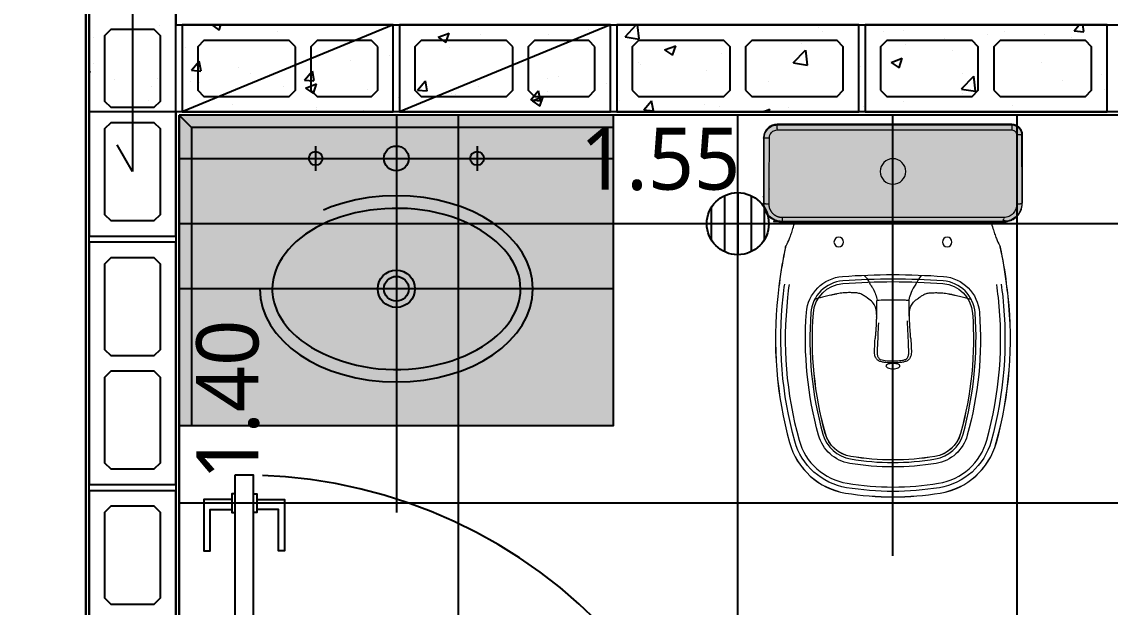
# Model space of a CAD drawing. Header units: millimetres. Extents: x -16.5 to 79.8, y -29.3 to 65.7.
# Drawn here: x 10.671 to 12.425, y -5.068 to -4.125 of the extents above; entities that cross this region are included whole.
import ezdxf

# ---------------------------------------------------------------- set-up
doc = ezdxf.new("R2010")
doc.units = ezdxf.units.MM
doc.header["$LTSCALE"] = 20
doc.linetypes.add('HIDDEN', pattern=[0.375, 0.25, -0.125])
for name, color, linetype in [('00 - ARQ-STA - FOLHA', 5, 'Continuous'), ('ARQ-STA - COTAS_ALVENARIA', 1, 'Continuous'), ('ARQ-STA - MOBILIÁRIO_GERAL', 251, 'Continuous'), ('ARQ-STA - PISOS_APARTAMENTOS - BANHEIROS', 8, 'Continuous'), ('ARQ-STA - PORTAS', 4, 'Continuous'), ('ARQ-STA - REVESTIMENTOS', 4, 'Continuous'), ('ESTRUTURA - ARQ-STA - ALVENARIA_ESTRUTURAL', 5, 'Continuous'), ('ESTRUTURA - ARQ-STA - BLOCOS_ESTRUTURAIS', 250, 'Continuous'), ('ESTRUTURA - ARQ-STA - VIGAS', 4, 'HIDDEN'), ('HIDRÁULICA - ARQ-STA - HIDRÁULICA', 150, 'Continuous')]:
    doc.layers.add(name, color=color, linetype=linetype)
doc.styles.add('COTAS', font='segoeuil.ttf')

# ---------------------------------------------------------------- blocks, each defined once
blk = doc.blocks.new('MS - L1A - PRE - TOB - TIPO_1_AO_16 - MOBILIÁRIO - LAYOUT_GERAL')
at = {"layer": 'ARQ-STA - MOBILIÁRIO_GERAL'}
h = blk.add_hatch(color=255, dxfattribs=at)
h.dxf.hatch_style = 1
h.paths.add_polyline_path([(3331.8016, 1266.4362), (3331.1016, 1266.4362), (3331.1016, 1266.9362), (3331.8016, 1266.9362)])
h = blk.add_hatch(color=255, dxfattribs=at)
h.dxf.hatch_style = 1
h.paths.add_polyline_path([(3332.46, 1266.794), (3332.46, 1266.9045, 0.414214), (3332.4432, 1266.9212), (3332.0652, 1266.9212, 0.414214), (3332.0432, 1266.8992), (3332.0432, 1266.794, 0.414214), (3332.0729, 1266.7643), (3332.4303, 1266.7643, 0.414215)])
at = {"layer": 'ARQ-STA - MOBILIÁRIO_GERAL', "linetype": 'Continuous', "lineweight": 13}
blk.add_line((3332.0652, 1266.9121), (3332.4432, 1266.9121), dxfattribs=at)
at = {"layer": 'ARQ-STA - MOBILIÁRIO_GERAL', "linetype": 'Continuous', "lineweight": 18}
blk.add_line((3332.46, 1266.9045), (3332.46, 1266.794), dxfattribs=at)
at = {"layer": 'ARQ-STA - MOBILIÁRIO_GERAL'}
for points in [[(3331.1016, 1266.4362), (3331.8016, 1266.4362), (3331.8016, 1266.9362)], [(3331.1216, 1266.9162), (3331.1016, 1266.9362)], [(3331.8016, 1266.9162), (3331.1216, 1266.9162), (3331.1216, 1266.4363)]]:
    blk.add_lwpolyline(points, dxfattribs=at)
at = {"layer": 'ARQ-STA - MOBILIÁRIO_GERAL', "linetype": 'HIDDEN', "ltscale": 0.2}
for points in [[(3331.4516, 1266.9362), (3331.4516, 1266.2963)], [(3332.2515, 1266.2262), (3332.2515, 1266.9362)], [(3331.1016, 1266.8663), (3331.8016, 1266.8663)], [(3331.8016, 1266.6563), (3331.1016, 1266.6563)]]:
    blk.add_lwpolyline(points, dxfattribs=at)
at = {"layer": 'ARQ-STA - MOBILIÁRIO_GERAL', "linetype": 'Continuous', "lineweight": 18}
for points in [[(3332.4432, 1266.9212), (3332.0652, 1266.9212, 0.414214), (3332.0432, 1266.8992), (3332.0432, 1266.794)], [(3332.4303, 1266.7643, 0.414214), (3332.46, 1266.794), (3332.46, 1266.794)], [(3332.0784, 1266.7232, 0.023908), (3332.0685, 1266.6651, 0.002781), (3332.0661, 1266.6442, 0.095237), (3332.085, 1266.4086, 0.292591), (3332.1754, 1266.3274, 0.040573), (3332.2516, 1266.3212, 0.040573), (3332.3278, 1266.3274, 0.292591), (3332.4182, 1266.4086, 0.095237), (3332.4371, 1266.6442)], [(3332.4371, 1266.6442, 0.002781), (3332.4347, 1266.6651, 0.023902), (3332.4248, 1266.7232)]]:
    blk.add_lwpolyline(points, format="xyb", dxfattribs=at)
at = {"layer": 'ARQ-STA - MOBILIÁRIO_GERAL', "linetype": 'HIDDEN', "ltscale": 0.1}
for points in [[(3331.3216, 1266.8863), (3331.3216, 1266.8463)], [(3331.5816, 1266.8863), (3331.5816, 1266.8463)]]:
    blk.add_lwpolyline(points, dxfattribs=at)
at = {"layer": 'ARQ-STA - MOBILIÁRIO_GERAL', "linetype": 'Continuous', "lineweight": 13}
for points in [[(3332.0787, 1266.7239, 0.024218), (3332.0686, 1266.6651, 0.002781), (3332.0662, 1266.6442, 0.095237), (3332.0851, 1266.4086, 0.292591), (3332.1754, 1266.3275)], [(3332.1754, 1266.3275, 0.040573), (3332.2516, 1266.3213, 0.040573), (3332.3278, 1266.3275, 0.292591), (3332.4181, 1266.4086, 0.095237), (3332.437, 1266.6442, 0.002781), (3332.4346, 1266.6651, 0.024218), (3332.4245, 1266.7239)], [(3332.0842, 1266.6632, 0.002781), (3332.0818, 1266.6425, 0.095237), (3332.1003, 1266.4128, 0.292591), (3332.178, 1266.3431, 0.040574), (3332.2516, 1266.3371, 0.040573), (3332.3252, 1266.3431, 0.292591), (3332.4029, 1266.4128, 0.095237), (3332.4214, 1266.6425, 0.002781), (3332.419, 1266.6632)]]:
    blk.add_lwpolyline(points, format="xyb", dxfattribs=at)
at = {"layer": 'ARQ-STA - MOBILIÁRIO_GERAL', "linetype": 'Continuous', "lineweight": 13, "extrusion": (0, 0, -1)}
for points in [[(-3332.3714, 1266.4204, 0.291578), (-3332.3211, 1266.3752, 0.04124), (-3332.2516, 1266.3695, 0.041239), (-3332.1821, 1266.3752, 0.291578), (-3332.1318, 1266.4204, 0.08628), (-3332.1122, 1266.618, 0.371727), (-3332.1703, 1266.6762, 0.037032), (-3332.3329, 1266.6762, 0.371727), (-3332.391, 1266.618, 0.08628)], [(-3332.3193, 1266.3863, 0.04124), (-3332.2516, 1266.3807, 0.04124), (-3332.1839, 1266.3863, 0.291578), (-3332.1426, 1266.4235, 0.08628), (-3332.1234, 1266.6172, 0.371727), (-3332.1711, 1266.6649, 0.037032), (-3332.3321, 1266.6649, 0.371727), (-3332.3798, 1266.6172, 0.08628), (-3332.3606, 1266.4235, 0.291578)]]:
    blk.add_lwpolyline(points, format="xyb", close=True, dxfattribs=at)
at = {"layer": 'ARQ-STA - MOBILIÁRIO_GERAL', "linetype": 'Continuous', "lineweight": 13}
blk.add_lwpolyline([(3332.2516, 1266.3766, 0.04124), (3332.3199, 1266.3823, 0.291578), (3332.3645, 1266.4224, 0.08628), (3332.3839, 1266.6175, 0.371727), (3332.3324, 1266.669, 0.037032), (3332.1708, 1266.669, 0.371727), (3332.1193, 1266.6175, 0.08628), (3332.1387, 1266.4224, 0.291578), (3332.1833, 1266.3823, 0.04124)], format="xyb", close=True, dxfattribs=at)
at = {"layer": 'ARQ-STA - MOBILIÁRIO_GERAL', "linetype": 'Continuous', "lineweight": 13, "extrusion": (0, 0, -1)}
for points in [[(-3332.0935, 1266.4109, 0.095237), (-3332.0748, 1266.6432, 0.002781), (-3332.0772, 1266.664)], [(-3332.426, 1266.664, 0.002781), (-3332.4284, 1266.6432, 0.095237), (-3332.4097, 1266.4109, 0.292591), (-3332.3264, 1266.3361, 0.040573), (-3332.2516, 1266.33, 0.040573), (-3332.1768, 1266.3361, 0.292591), (-3332.0935, 1266.4109)]]:
    blk.add_lwpolyline(points, format="xyb", dxfattribs=at)
at = {"layer": 'ARQ-STA - MOBILIÁRIO_GERAL', "linetype": 'Continuous', "lineweight": 18, "extrusion": (0, 0, -1)}
blk.add_lwpolyline([(-3332.1711, 1266.6649, 0.037032), (-3332.3321, 1266.6649, 0.371727), (-3332.3798, 1266.6172, 0.08628), (-3332.3605, 1266.4235, 0.291578), (-3332.3193, 1266.3864, 0.04124), (-3332.2516, 1266.3808, 0.04124), (-3332.1839, 1266.3864, 0.291578), (-3332.1427, 1266.4235, 0.08628), (-3332.1234, 1266.6172, 0.371727)], format="xyb", close=True, dxfattribs=at)
at = {"layer": 'ARQ-STA - MOBILIÁRIO_GERAL', "ltscale": 5}
for centre, radius in [((3331.4516, 1266.8663), 0.02), ((3331.3216, 1266.8663), 0.011), ((3331.5816, 1266.8663), 0.011), ((3331.4516, 1266.6563), 0.03), ((3331.4516, 1266.6563), 0.02)]:
    blk.add_circle(centre, radius, dxfattribs=at)
at = {"layer": 'ARQ-STA - MOBILIÁRIO_GERAL', "linetype": 'Continuous', "lineweight": 18, "ltscale": 5, "extrusion": (0, 0, -1)}
for centre, radius in [((-3332.2516, 1266.8453), 0.0205), ((-3332.1643, 1266.7317), 0.0077), ((-3332.3389, 1266.7317), 0.0077)]:
    blk.add_circle(centre, radius, dxfattribs=at)
at = {"layer": 'ARQ-STA - MOBILIÁRIO_GERAL', "linetype": 'HIDDEN', "ltscale": 0.2, "extrusion": (0, 0, -1)}
blk.add_ellipse((3331.4516, 1266.6563), major_axis=(-0.22, 0), ratio=0.681818, dxfattribs=at)
at = {"layer": 'ARQ-STA - MOBILIÁRIO_GERAL', "linetype": 'Continuous', "lineweight": 13}
for points, weights, degree, knots in [([(3332.0729, 1266.7711), (3332.0673, 1266.7711), (3332.0618, 1266.7736), (3332.0562, 1266.7795), (3332.0547, 1266.7818), (3332.0526, 1266.7869), (3332.0521, 1266.7896), (3332.0522, 1266.7924), (3332.0524, 1266.8276), (3332.0525, 1266.8634), (3332.0525, 1266.8992), (3332.0525, 1266.9026), (3332.0539, 1266.9059), (3332.0585, 1266.9107), (3332.0618, 1266.9121), (3332.0652, 1266.9121), (3332.0652, 1266.9152), (3332.0652, 1266.9182), (3332.0652, 1266.9212), (3332.0523, 1266.9212), (3332.0432, 1266.9121), (3332.0432, 1266.8992), (3332.0436, 1266.8992), (3332.0439, 1266.8992), (3332.0443, 1266.8992), (3332.0445, 1266.8992), (3332.0478, 1266.8992), (3332.0525, 1266.8992)], [1, 1, 1, 1, 1, 1, 1, 1, 1, 1, 1, 1, 1, 1, 1, 1, 1, 1, 1, 0.804737854124, 0.804737854124, 1, 1, 1, 1, 0.812893605766, 0.812893605766, 1], 3, [0, 0, 0, 0, 0.5, 0.5, 0.75, 0.75, 1, 1, 1, 2, 2, 2, 2.5, 2.5, 3, 3, 3, 4, 4, 4, 5.570796, 5.570796, 5.570796, 6.570796, 6.570796, 6.570796, 8.106684, 8.106684, 8.106684, 8.106684]), ([(3332.4507, 1266.9046), (3332.4586, 1266.9046), (3332.4589, 1266.9045), (3332.4594, 1266.9045), (3332.46, 1266.9045), (3332.46, 1266.9212), (3332.4432, 1266.9212), (3332.4432, 1266.9212), (3332.4432, 1266.9212), (3332.46, 1266.9212), (3332.46, 1266.9045), (3332.46, 1266.9045), (3332.46, 1266.9045), (3332.46, 1266.8492), (3332.46, 1266.794)], [1, 0.719339350192, 1, 1, 1, 0.707106781187, 1, 1, 1, 0.707106781187, 1, 1, 1, 1, 1], 2, [0, 0, 0, 1.535891, 1.535891, 2.535891, 2.535891, 4.106687, 4.106687, 5.106687, 5.106687, 6.677484, 6.677484, 7.677484, 7.677484, 8.677484, 8.677484, 8.677484]), ([(3332.0432, 1266.8992), (3332.0432, 1266.8992), (3332.0432, 1266.8992), (3332.0432, 1266.8466), (3332.0432, 1266.794), (3332.0432, 1266.794), (3332.0432, 1266.794), (3332.0432, 1266.7643), (3332.0729, 1266.7643), (3332.2516, 1266.7643), (3332.4303, 1266.7643), (3332.4303, 1266.7643), (3332.4303, 1266.7643), (3332.46, 1266.7643), (3332.46, 1266.794), (3332.4596, 1266.794), (3332.4592, 1266.794), (3332.459, 1266.7924), (3332.451, 1266.7924)], [1, 1, 1, 1, 1, 1, 1, 0.707106781187, 1, 1, 1, 1, 1, 0.707106781187, 1, 1, 1, 0.719106041629, 1], 2, [0, 0, 0, 1, 1, 2, 2, 3, 3, 4.570796, 4.570796, 5.570796, 5.570796, 6.570796, 6.570796, 8.141593, 8.141593, 9.141593, 9.141593, 10.678155, 10.678155, 10.678155]), ([(3332.0522, 1266.7924), (3332.0442, 1266.7924), (3332.0439, 1266.794), (3332.0436, 1266.794), (3332.0432, 1266.794), (3332.0432, 1266.7643), (3332.0729, 1266.7643), (3332.2516, 1266.7643), (3332.4303, 1266.7643), (3332.4303, 1266.7677), (3332.4303, 1266.7711)], [1, 0.719106041629, 1, 1, 1, 0.707106781187, 1, 1, 1, 1, 1], 2, [0, 0, 0, 1.536563, 1.536563, 2.536563, 2.536563, 4.107359, 4.107359, 5.107359, 5.107359, 6.107359, 6.107359, 6.107359])]:
    blk.add_rational_spline(points, weights, degree=degree, knots=knots, dxfattribs=at)
for points, knots in [([(3332.0443, 1266.8992), (3332.0443, 1266.8639), (3332.0442, 1266.8286), (3332.0439, 1266.794), (3332.0439, 1266.7902), (3332.0447, 1266.7864), (3332.0475, 1266.7794), (3332.0497, 1266.7762), (3332.055, 1266.7708), (3332.0582, 1266.7686), (3332.0652, 1266.7656), (3332.0691, 1266.7649), (3332.0729, 1266.7649), (3332.192, 1266.7649), (3332.3112, 1266.7649), (3332.4303, 1266.7649), (3332.4341, 1266.7649), (3332.4379, 1266.7656), (3332.445, 1266.7686), (3332.4482, 1266.7708), (3332.4535, 1266.7761), (3332.4557, 1266.7794), (3332.4585, 1266.7864), (3332.4593, 1266.7902), (3332.4592, 1266.794), (3332.459, 1266.8304), (3332.4589, 1266.8674), (3332.4589, 1266.9045), (3332.4589, 1266.9086), (3332.4572, 1266.9127), (3332.4514, 1266.9185), (3332.4474, 1266.9202), (3332.4432, 1266.9202), (3332.3172, 1266.9202), (3332.1912, 1266.9202), (3332.0652, 1266.9202), (3332.0625, 1266.9202), (3332.0598, 1266.9196), (3332.0547, 1266.9175), (3332.0524, 1266.916), (3332.0466, 1266.9102), (3332.0443, 1266.9048), (3332.0443, 1266.8992)], [0, 0, 0, 0, 1, 1, 1, 1.25, 1.25, 1.5, 1.5, 1.75, 1.75, 2, 2, 2, 3, 3, 3, 3.25, 3.25, 3.5, 3.5, 3.75, 3.75, 4, 4, 4, 5, 5, 5, 5.5, 5.5, 6, 6, 6, 7, 7, 7, 7.25, 7.25, 7.5, 7.5, 8, 8, 8, 8]), ([(3332.0652, 1266.9212), (3332.0652, 1266.9212), (3332.0652, 1266.9212), (3332.0652, 1266.9212), (3332.1912, 1266.9212), (3332.3172, 1266.9212), (3332.4432, 1266.9212), (3332.4432, 1266.9182), (3332.4432, 1266.9152), (3332.4432, 1266.9121), (3332.4452, 1266.9121), (3332.4472, 1266.9113), (3332.4499, 1266.9085), (3332.4507, 1266.9066), (3332.4507, 1266.9046), (3332.4507, 1266.8669), (3332.4508, 1266.8293), (3332.451, 1266.7924), (3332.4511, 1266.7869), (3332.4489, 1266.7815), (3332.4432, 1266.7755), (3332.4409, 1266.7739), (3332.4358, 1266.7717), (3332.4331, 1266.7711), (3332.4303, 1266.7711), (3332.3112, 1266.7711), (3332.192, 1266.7711), (3332.0729, 1266.7711), (3332.0729, 1266.7689), (3332.0729, 1266.7666), (3332.0729, 1266.7643), (3332.0729, 1266.7643), (3332.0729, 1266.7643), (3332.0729, 1266.7643)], [0, 0, 0, 0, 1, 1, 1, 2, 2, 2, 3, 3, 3, 3.5, 3.5, 4, 4, 4, 5, 5, 5, 5.5, 5.5, 5.75, 5.75, 6, 6, 6, 7, 7, 7, 8, 8, 8, 9, 9, 9, 9]), ([(3332.2056, 1266.6775), (3332.206, 1266.6771), (3332.2064, 1266.6768), (3332.2083, 1266.6749), (3332.2095, 1266.6733), (3332.2111, 1266.6706), (3332.2116, 1266.6697), (3332.2127, 1266.6678), (3332.2132, 1266.6668), (3332.2146, 1266.6641), (3332.2157, 1266.6625), (3332.2178, 1266.6594), (3332.2188, 1266.6578), (3332.2213, 1266.6531), (3332.2226, 1266.65), (3332.2247, 1266.644), (3332.2254, 1266.6411), (3332.226, 1266.6383)], [0, 0, 0, 0, 0.030081, 0.030081, 0.151321, 0.151321, 0.211941, 0.211941, 0.272561, 0.272561, 0.393801, 0.393801, 0.515041, 0.515041, 0.75752, 0.75752, 1, 1, 1, 1]), ([(3332.2971, 1266.6771), (3332.2966, 1266.6765), (3332.295, 1266.675), (3332.2931, 1266.6723), (3332.2913, 1266.6693), (3332.29, 1266.6669), (3332.2889, 1266.6646), (3332.2873, 1266.6621), (3332.2852, 1266.6591), (3332.2817, 1266.6531), (3332.2791, 1266.6463), (3332.2777, 1266.6405), (3332.2772, 1266.6385), (3332.2772, 1266.6383)], [0, 0, 0, 0, 0.049374, 0.136629, 0.22604, 0.284087, 0.314268, 0.392972, 0.468638, 0.542618, 0.836797, 0.982964, 1, 1, 1, 1]), ([(3332.2251, 1266.6152), (3332.2251, 1266.6154), (3332.2251, 1266.6155), (3332.2251, 1266.6171), (3332.225, 1266.6186), (3332.2247, 1266.6215), (3332.2244, 1266.6231), (3332.2237, 1266.6261), (3332.2232, 1266.6276), (3332.2212, 1266.6317), (3332.2193, 1266.6341), (3332.2144, 1266.6387), (3332.2114, 1266.6409), (3332.2063, 1266.6443), (3332.2046, 1266.6455), (3332.2018, 1266.6472), (3332.2008, 1266.6477), (3332.1987, 1266.6485), (3332.1977, 1266.6488), (3332.1955, 1266.6493), (3332.1943, 1266.6495), (3332.1921, 1266.6497), (3332.191, 1266.6497), (3332.1877, 1266.6498), (3332.1855, 1266.6501), (3332.181, 1266.6502), (3332.1787, 1266.6501), (3332.1731, 1266.6499), (3332.17, 1266.6497), (3332.1652, 1266.6489), (3332.1636, 1266.6486), (3332.1615, 1266.6481), (3332.161, 1266.648), (3332.1599, 1266.6478), (3332.1592, 1266.6478), (3332.158, 1266.6476), (3332.1576, 1266.6475), (3332.1569, 1266.6473), (3332.1565, 1266.6472), (3332.1553, 1266.647), (3332.1545, 1266.6468), (3332.1529, 1266.6464), (3332.1521, 1266.6462), (3332.1498, 1266.6457), (3332.1484, 1266.6453), (3332.141, 1266.6435), (3332.1354, 1266.6421), (3332.1296, 1266.6407), (3332.1289, 1266.6405), (3332.1277, 1266.6402), (3332.1272, 1266.64), (3332.126, 1266.6397), (3332.1254, 1266.6395), (3332.1249, 1266.6393)], [0, 0, 0, 0, 0.007224, 0.007224, 0.062951, 0.062951, 0.118677, 0.118677, 0.174404, 0.174404, 0.285857, 0.285857, 0.39731, 0.39731, 0.453037, 0.453037, 0.4809, 0.4809, 0.508764, 0.508764, 0.536627, 0.536627, 0.56449, 0.56449, 0.620217, 0.620217, 0.675943, 0.675943, 0.73167, 0.73167, 0.759533, 0.759533, 0.766499, 0.766499, 0.773465, 0.773465, 0.780431, 0.780431, 0.787397, 0.787397, 0.801328, 0.801328, 0.81526, 0.81526, 0.843123, 0.843123, 0.954577, 0.954577, 0.968508, 0.968508, 0.98244, 0.98244, 1, 1, 1, 1]), ([(3332.226, 1266.6383), (3332.2431, 1266.639), (3332.2601, 1266.639), (3332.2772, 1266.6383), (3332.2772, 1266.6378), (3332.2772, 1266.6376), (3332.2772, 1266.6376)], [0, 0, 0, 0, 1, 1, 1, 2, 2, 2, 2]), ([(3332.2781, 1266.6152), (3332.2781, 1266.616), (3332.2781, 1266.6184), (3332.2785, 1266.6215), (3332.2791, 1266.6246), (3332.2798, 1266.6272), (3332.2817, 1266.6314), (3332.2854, 1266.6358), (3332.2902, 1266.6397), (3332.2938, 1266.6423), (3332.2965, 1266.644), (3332.2989, 1266.6456), (3332.3009, 1266.6469), (3332.3027, 1266.6478), (3332.3045, 1266.6485), (3332.3069, 1266.6492), (3332.3094, 1266.6496), (3332.3116, 1266.6497), (3332.3138, 1266.6497), (3332.3166, 1266.6499), (3332.3199, 1266.6502), (3332.3235, 1266.6501), (3332.329, 1266.65), (3332.335, 1266.6495), (3332.3401, 1266.6484), (3332.3426, 1266.6479), (3332.3437, 1266.6478), (3332.3447, 1266.6477), (3332.3459, 1266.6475), (3332.3475, 1266.647), (3332.3495, 1266.6466), (3332.3526, 1266.6459), (3332.3579, 1266.6446), (3332.3651, 1266.6428), (3332.3717, 1266.6412), (3332.376, 1266.6401), (3332.3778, 1266.6395), (3332.3784, 1266.6392)], [0, 0, 0, 0, 0.030875, 0.095015, 0.118974, 0.143248, 0.192299, 0.289403, 0.353192, 0.387981, 0.415891, 0.438984, 0.462113, 0.474117, 0.488267, 0.507828, 0.534004, 0.546266, 0.558162, 0.581656, 0.604823, 0.627768, 0.652776, 0.71022, 0.741145, 0.750149, 0.755834, 0.761737, 0.770269, 0.777559, 0.793144, 0.808435, 0.838403, 0.900158, 0.957468, 0.984918, 1, 1, 1, 1]), ([(3332.2281, 1266.6016), (3332.2278, 1266.5947), (3332.2276, 1266.5879), (3332.2269, 1266.5742), (3332.2265, 1266.5674), (3332.2262, 1266.5589), (3332.2261, 1266.5572), (3332.226, 1266.5538), (3332.226, 1266.5521), (3332.2265, 1266.5488), (3332.2272, 1266.5472), (3332.2285, 1266.545), (3332.2289, 1266.5443), (3332.2297, 1266.5433), (3332.2302, 1266.5432), (3332.2309, 1266.5428), (3332.2313, 1266.5427), (3332.2349, 1266.5414), (3332.2382, 1266.5409), (3332.2449, 1266.5402), (3332.2482, 1266.5401), (3332.2516, 1266.5401), (3332.2551, 1266.5401), (3332.2585, 1266.5403), (3332.2637, 1266.5408), (3332.2654, 1266.541), (3332.2688, 1266.5417), (3332.2705, 1266.5421), (3332.2726, 1266.5429), (3332.273, 1266.5431), (3332.2737, 1266.5436), (3332.274, 1266.5439), (3332.2747, 1266.545), (3332.2752, 1266.5457), (3332.2764, 1266.5481), (3332.2769, 1266.5498), (3332.2772, 1266.5532), (3332.2772, 1266.555), (3332.2771, 1266.5585), (3332.277, 1266.5603), (3332.2766, 1266.5691), (3332.2762, 1266.5761), (3332.2755, 1266.5903), (3332.2752, 1266.5974), (3332.2751, 1266.6045)], [0, 0, 0, 0, 0.25, 0.25, 0.5, 0.5, 0.5625, 0.5625, 0.625, 0.625, 0.6875, 0.6875, 0.71875, 0.71875, 0.734375, 0.734375, 0.75, 0.75, 0.875, 0.875, 1, 1, 1, 1.125, 1.125, 1.1875, 1.1875, 1.25, 1.25, 1.265625, 1.265625, 1.28125, 1.28125, 1.3125, 1.3125, 1.375, 1.375, 1.4375, 1.4375, 1.5, 1.5, 1.75, 1.75, 2, 2, 2, 2])]:
    blk.add_open_spline(points, degree=3, knots=knots, dxfattribs=at)
at = {"layer": 'ARQ-STA - MOBILIÁRIO_GERAL'}
blk.add_open_spline([(3331.2516, 1266.6563), (3331.2516, 1266.6943), (3331.2802, 1266.7347), (3331.3835, 1266.7854), (3331.4556, 1266.793), (3331.5784, 1266.7649), (3331.6264, 1266.7299), (3331.6606, 1266.6548), (3331.6507, 1266.6141), (3331.5767, 1266.5473), (3331.5119, 1266.5253), (3331.3817, 1266.5273), (3331.3186, 1266.5514), (3331.2623, 1266.6074), (3331.2516, 1266.6321), (3331.2516, 1266.6563)], degree=3, knots=[0, 0, 0, 0, 0.947093, 0.947093, 1.894187, 1.894187, 2.84128, 2.84128, 3.788374, 3.788374, 4.735467, 4.735467, 5.682561, 5.682561, 6.283185, 6.283185, 6.283185, 6.283185], dxfattribs=at)
at = {"layer": 'ARQ-STA - MOBILIÁRIO_GERAL', "linetype": 'Continuous', "lineweight": 18}
for points, knots in [([(3332.0784, 1266.7229), (3332.0784, 1266.7233), (3332.0785, 1266.7236), (3332.0787, 1266.7239), (3332.0791, 1266.7249), (3332.0795, 1266.7258), (3332.08, 1266.7266), (3332.0816, 1266.7296), (3332.0832, 1266.7331), (3332.0849, 1266.7373), (3332.0858, 1266.7397), (3332.0868, 1266.7423), (3332.0887, 1266.7477), (3332.0896, 1266.7506), (3332.0905, 1266.7535), (3332.0905, 1266.7536), (3332.0905, 1266.7536), (3332.0905, 1266.7536), (3332.0916, 1266.7571), (3332.0927, 1266.7607), (3332.0938, 1266.7643)], [0, 0, 0, 0, 1, 1, 1, 2, 2, 2, 3, 3, 3, 3.5, 3.5, 4, 4, 4, 4.001746, 4.001746, 4.001746, 4.606549, 4.606549, 4.606549, 4.606549]), ([(3332.4094, 1266.7643), (3332.4105, 1266.7607), (3332.4116, 1266.7572), (3332.4127, 1266.7536), (3332.4127, 1266.7536), (3332.4127, 1266.7536), (3332.4127, 1266.7535), (3332.4136, 1266.7506), (3332.4145, 1266.7478), (3332.4164, 1266.7423), (3332.4174, 1266.7397), (3332.4183, 1266.7373), (3332.42, 1266.7331), (3332.4216, 1266.7296), (3332.4232, 1266.7266), (3332.4237, 1266.7258), (3332.4241, 1266.7249), (3332.4245, 1266.7239), (3332.4247, 1266.7237), (3332.4247, 1266.7234), (3332.4248, 1266.7232)], [0, 0, 0, 0, 0.603492, 0.603492, 0.603492, 0.606371, 0.606371, 0.606371, 1.106371, 1.106371, 1.606371, 1.606371, 1.606371, 2.606371, 2.606371, 2.606371, 3.606371, 3.606371, 3.606371, 4.606371, 4.606371, 4.606371, 4.606371]), ([(3332.2772, 1266.6376), (3332.2747, 1266.6377), (3332.2675, 1266.638), (3332.255, 1266.6381), (3332.2404, 1266.6381), (3332.2305, 1266.6378), (3332.226, 1266.6376)], [0, 0, 0, 0, 0.144584, 0.41997, 0.73818, 1, 1, 1, 1]), ([(3332.2251, 1266.6149), (3332.2251, 1266.6143), (3332.225, 1266.6115), (3332.2248, 1266.6069), (3332.2246, 1266.6013), (3332.2243, 1266.5961), (3332.224, 1266.5916), (3332.2238, 1266.5877), (3332.2236, 1266.585), (3332.2234, 1266.5829), (3332.2233, 1266.5814), (3332.2232, 1266.5801), (3332.2231, 1266.5786), (3332.223, 1266.5773), (3332.2229, 1266.5766), (3332.2229, 1266.5763)], [0, 0, 0, 0, 0.033552, 0.159858, 0.26751, 0.358125, 0.456129, 0.530778, 0.584152, 0.61643, 0.656607, 0.707981, 0.771742, 0.87783, 1, 1, 1, 1]), ([(3332.2803, 1266.5763), (3332.2803, 1266.5766), (3332.2802, 1266.5773), (3332.2801, 1266.5786), (3332.28, 1266.5801), (3332.2799, 1266.5814), (3332.2798, 1266.5829), (3332.2796, 1266.585), (3332.2794, 1266.5877), (3332.2792, 1266.5916), (3332.2789, 1266.5961), (3332.2786, 1266.6013), (3332.2784, 1266.6069), (3332.2782, 1266.6115), (3332.2781, 1266.6143), (3332.2781, 1266.6149)], [0, 0, 0, 0, 0.122166, 0.228254, 0.292014, 0.343386, 0.383563, 0.415842, 0.469217, 0.543866, 0.641871, 0.732487, 0.84014, 0.966447, 1, 1, 1, 1]), ([(3332.2803, 1266.5763), (3332.2806, 1266.5708), (3332.2809, 1266.5652), (3332.2812, 1266.5579), (3332.2813, 1266.556), (3332.2813, 1266.5527), (3332.2812, 1266.5513), (3332.2809, 1266.5499), (3332.2808, 1266.5494), (3332.2807, 1266.549), (3332.28, 1266.5468), (3332.2791, 1266.5451), (3332.2776, 1266.5428), (3332.277, 1266.542), (3332.2756, 1266.5408), (3332.2747, 1266.5404), (3332.2721, 1266.5393), (3332.2702, 1266.5388), (3332.2666, 1266.538), (3332.2647, 1266.5378), (3332.2591, 1266.5371), (3332.2554, 1266.537), (3332.2516, 1266.537), (3332.2478, 1266.537), (3332.2441, 1266.5371), (3332.2385, 1266.5378), (3332.2366, 1266.538), (3332.233, 1266.5388), (3332.2311, 1266.5393), (3332.2285, 1266.5404), (3332.2276, 1266.5408), (3332.2262, 1266.542), (3332.2256, 1266.5428), (3332.2241, 1266.5451), (3332.2232, 1266.5468), (3332.2225, 1266.549), (3332.2224, 1266.5494), (3332.2223, 1266.5498), (3332.222, 1266.5513), (3332.2219, 1266.5527), (3332.2219, 1266.556), (3332.222, 1266.5579), (3332.2223, 1266.5652), (3332.2226, 1266.5708), (3332.2229, 1266.5763)], [0, 0, 0, 0, 0.625488, 0.625488, 0.83705, 0.83705, 1, 1, 1, 1.036884, 1.036884, 1.197403, 1.197403, 1.277663, 1.277663, 1.357922, 1.357922, 1.518442, 1.518442, 1.678961, 1.678961, 2, 2, 2, 2.321258, 2.321258, 2.481887, 2.481887, 2.642516, 2.642516, 2.72283, 2.72283, 2.803145, 2.803145, 2.963774, 2.963774, 3, 3, 3, 3.163702, 3.163702, 3.375074, 3.375074, 4, 4, 4, 4]), ([(3332.2516, 1266.536), (3332.2548, 1266.536), (3332.258, 1266.5356), (3332.262, 1266.5343), (3332.263, 1266.5333), (3332.2628, 1266.5312), (3332.2618, 1266.53), (3332.2588, 1266.5286), (3332.2576, 1266.5282), (3332.2548, 1266.5276), (3332.2532, 1266.5275), (3332.2516, 1266.5275), (3332.25, 1266.5275), (3332.2484, 1266.5276), (3332.2456, 1266.5282), (3332.2443, 1266.5286), (3332.2414, 1266.5301), (3332.2404, 1266.5312), (3332.2403, 1266.5333), (3332.2412, 1266.5343), (3332.2442, 1266.5353), (3332.2455, 1266.5356), (3332.2484, 1266.5359), (3332.25, 1266.536), (3332.2516, 1266.536)], [0, 0, 0, 0, 0.25, 0.25, 0.5, 0.5, 0.75, 0.75, 0.875, 0.875, 1, 1, 1, 1.125, 1.125, 1.25, 1.25, 1.5, 1.5, 1.75, 1.75, 1.875, 1.875, 2, 2, 2, 2])]:
    blk.add_open_spline(points, degree=3, knots=knots, dxfattribs=at)
for points, weights, knots in [([(3332.2252, 1266.6109), (3332.2257, 1266.6116), (3332.2259, 1266.6125), (3332.2259, 1266.6134), (3332.2259, 1266.6148), (3332.2259, 1266.6161), (3332.2259, 1266.6194), (3332.2259, 1266.6215), (3332.2259, 1266.6261), (3332.2259, 1266.6287), (3332.2259, 1266.6334), (3332.2259, 1266.6355), (3332.2259, 1266.6376)], [1, 0.974876993882, 0.974876993882, 1, 1, 1, 1, 1, 1, 1, 1, 1, 1], [0, 0, 0, 0, 0.550807, 0.550807, 0.550807, 0.811629, 0.811629, 1.072451, 1.072451, 1.333273, 1.333273, 1.550807, 1.550807, 1.550807, 1.550807]), ([(3332.2773, 1266.6376), (3332.2773, 1266.6355), (3332.2773, 1266.6333), (3332.2773, 1266.6286), (3332.2773, 1266.6261), (3332.2773, 1266.6215), (3332.2773, 1266.6194), (3332.2773, 1266.6161), (3332.2773, 1266.6148), (3332.2773, 1266.6134), (3332.2773, 1266.6125), (3332.2775, 1266.6116), (3332.278, 1266.6109)], [1, 1, 1, 1, 1, 1, 1, 1, 1, 1, 0.974876993882, 0.974876993882, 1], [0, 0, 0, 0, 0.216819, 0.216819, 0.47788, 0.47788, 0.73894, 0.73894, 1, 1, 1, 1.550807, 1.550807, 1.550807, 1.550807])]:
    blk.add_rational_spline(points, weights, degree=3, knots=knots, dxfattribs=at)
at = {"layer": 'ARQ-STA - MOBILIÁRIO_GERAL', "linetype": 'Continuous', "lineweight": 13}
blk.add_open_spline([(3332.226, 1266.6383), (3332.226, 1266.6378), (3332.226, 1266.6376), (3332.226, 1266.6376)], degree=3, dxfattribs=at)
blk = doc.blocks.new('_HIDRÁULICA - RALO_PISO')
at = {"layer": 'HIDRÁULICA - ARQ-STA - HIDRÁULICA'}
for p, q in [((-0.0214, 0.0452), (-0.0214, -0.0452)), ((0, 0.05), (0, -0.05)), ((0.0214, 0.0452), (0.0214, -0.0452)), ((-0.0427, 0.026), (-0.0427, -0.026)), ((0.0427, 0.026), (0.0427, -0.026))]:
    blk.add_line(p, q, dxfattribs=at)
blk.add_circle((0, 0), 0.05, dxfattribs=at)

msp = doc.modelspace()

# ---------------------------------------------------------------- hatches: boundary and pattern name
at = {"layer": 'ARQ-STA - PISOS_APARTAMENTOS - BANHEIROS'}
h = msp.add_hatch(dxfattribs=at)
h.set_pattern_fill('_USER', color=256, scale=0.45, double=1, pattern_type=0)
h.set_pattern_definition([(0, (11.8249, -4.45003), (0, 0.45), []), (90, (11.8249, -4.45003), (-0.45, 3e-17), [])])
h.paths.add_polyline_path([(12.4799, -4.275), (10.9249, -4.275), (10.9249, -5.675), (12.4799, -5.675)])

# ---------------------------------------------------------------- linework, layer by layer
at = {"layer": '00 - ARQ-STA - FOLHA', "color": 251, "true_color": 0x636466}
msp.add_lwpolyline([(5.0749, -2.125), (5.4249, -2.125), (5.4249, -1.775), (8.9749, -1.775), (8.9749, -1.925), (10.7749, -1.925), (10.7748, -5.825), (13.4748, -5.825), (13.4748, -6.825), (7.0248, -6.825), (7.0248, -3.625), (5.0749, -3.625), (5.0749, -2.125)], dxfattribs=at)
at = {"layer": 'ARQ-STA - PORTAS', "color": 1}
msp.add_lwpolyline([(11.0149, -4.855), (11.0149, -5.675), (11.0449, -5.675), (11.0449, -4.855)], close=True, dxfattribs=at)
at = {"layer": 'ARQ-STA - PORTAS'}
for points in [[(11.0149, -4.885), (11.0099, -4.885), (11.0099, -4.915), (11.0149, -4.915)], [(11.0449, -4.885), (11.0499, -4.885), (11.0499, -4.915), (11.0449, -4.915)], [(11.0099, -4.894), (10.9649, -4.894), (10.9649, -4.977), (10.9749, -4.977), (10.9749, -4.91), (11.0099, -4.91)], [(11.0499, -4.894), (11.0949, -4.894), (11.0949, -4.977), (11.0849, -4.977), (11.0849, -4.91), (11.0499, -4.91)]]:
    msp.add_lwpolyline(points, dxfattribs=at)
at = {"layer": 'ARQ-STA - PORTAS', "color": 250, "linetype": 'HIDDEN', "ltscale": 0.25}
msp.add_arc((11.0299, -5.66), 0.8051, 358.9325, 91.0675, dxfattribs=at)
at = {"layer": 'ARQ-STA - REVESTIMENTOS'}
for p, q in [((10.7748, -5.825), (10.7748, -3.915)), ((12.4748, -4.275), (10.9248, -4.275)), ((10.9248, -4.275), (10.9248, -5.675))]:
    msp.add_line(p, q, dxfattribs=at)
at = {"layer": 'ESTRUTURA - ARQ-STA - ALVENARIA_ESTRUTURAL'}
for p, q in [((10.7799, -5.82), (10.7799, -3.93)), ((10.9199, -3.93), (10.9199, -4.13)), ((10.9199, -4.13), (12.5694, -4.1297)), ((12.5694, -4.2697), (10.9199, -4.27)), ((10.9199, -4.27), (10.9199, -5.68))]:
    msp.add_line(p, q, dxfattribs=at)
at = {"layer": 'ESTRUTURA - ARQ-STA - BLOCOS_ESTRUTURAIS'}
for p, q in [((10.8499, -4.0337), (10.8499, -4.3662)), ((11.2699, -4.13), (10.9299, -4.27)), ((11.6199, -4.13), (11.2799, -4.27)), ((10.8499, -4.3662), (10.8249, -4.3229))]:
    msp.add_line(p, q, dxfattribs=at)
for points in [[(10.9199, -4.47), (10.9199, -3.93), (10.7799, -3.93), (10.7799, -4.47), (10.9199, -4.47)], [(10.8849, -4.2625), (10.8949, -4.2525), (10.8949, -4.1475), (10.8849, -4.1375), (10.8149, -4.1375), (10.8049, -4.1475), (10.8049, -4.2525), (10.8149, -4.2625), (10.8849, -4.2625)], [(11.2699, -4.13), (10.9299, -4.13), (10.9299, -4.27), (11.2699, -4.27), (11.2699, -4.13)], [(11.6199, -4.13), (11.2799, -4.13), (11.2799, -4.27), (11.6199, -4.27), (11.6199, -4.13)], [(11.6299, -4.27), (12.0199, -4.27), (12.0199, -4.13), (11.6299, -4.13), (11.6299, -4.27)], [(12.0299, -4.27), (12.4199, -4.27), (12.4199, -4.13), (12.0299, -4.13), (12.0299, -4.27)], [(11.1124, -4.165), (11.1024, -4.155), (10.9649, -4.155), (10.9549, -4.165), (10.9549, -4.235), (10.9649, -4.245), (11.1024, -4.245), (11.1124, -4.235), (11.1124, -4.165)], [(11.2449, -4.165), (11.2349, -4.155), (11.1474, -4.155), (11.1374, -4.165), (11.1374, -4.235), (11.1474, -4.245), (11.2349, -4.245), (11.2449, -4.235), (11.2449, -4.165)], [(11.4624, -4.165), (11.4524, -4.155), (11.3149, -4.155), (11.3049, -4.165), (11.3049, -4.235), (11.3149, -4.245), (11.4524, -4.245), (11.4624, -4.235), (11.4624, -4.165)], [(11.5949, -4.165), (11.5849, -4.155), (11.4974, -4.155), (11.4874, -4.165), (11.4874, -4.235), (11.4974, -4.245), (11.5849, -4.245), (11.5949, -4.235), (11.5949, -4.165)], [(11.5949, -4.165), (11.5849, -4.155), (11.4974, -4.155), (11.4874, -4.165), (11.4874, -4.235), (11.4974, -4.245), (11.5849, -4.245), (11.5949, -4.235), (11.5949, -4.165)], [(11.6549, -4.235), (11.6649, -4.245), (11.8024, -4.245), (11.8124, -4.235), (11.8124, -4.165), (11.8024, -4.155), (11.6649, -4.155), (11.6549, -4.165), (11.6549, -4.235)], [(11.8374, -4.235), (11.8474, -4.245), (11.9849, -4.245), (11.9949, -4.235), (11.9949, -4.165), (11.9849, -4.155), (11.8474, -4.155), (11.8374, -4.165), (11.8374, -4.235)], [(12.0549, -4.235), (12.0649, -4.245), (12.2024, -4.245), (12.2124, -4.235), (12.2124, -4.165), (12.2024, -4.155), (12.0649, -4.155), (12.0549, -4.165), (12.0549, -4.235)], [(12.2374, -4.235), (12.2474, -4.245), (12.3849, -4.245), (12.3949, -4.235), (12.3949, -4.165), (12.3849, -4.155), (12.2474, -4.155), (12.2374, -4.165), (12.2374, -4.235)], [(12.2374, -4.235), (12.2474, -4.245), (12.3849, -4.245), (12.3949, -4.235), (12.3949, -4.165), (12.3849, -4.155), (12.2474, -4.155), (12.2374, -4.165), (12.2374, -4.235)], [(10.8849, -4.445), (10.8949, -4.435), (10.8949, -4.2975), (10.8849, -4.2875), (10.8149, -4.2875), (10.8049, -4.2975), (10.8049, -4.435), (10.8149, -4.445), (10.8849, -4.445)], [(10.9199, -4.87), (10.9199, -4.48), (10.7799, -4.48), (10.7799, -4.87), (10.9199, -4.87)], [(10.8849, -4.6625), (10.8949, -4.6525), (10.8949, -4.515), (10.8849, -4.505), (10.8149, -4.505), (10.8049, -4.515), (10.8049, -4.6525), (10.8149, -4.6625), (10.8849, -4.6625)], [(10.8849, -4.845), (10.8949, -4.835), (10.8949, -4.6975), (10.8849, -4.6875), (10.8149, -4.6875), (10.8049, -4.6975), (10.8049, -4.835), (10.8149, -4.845), (10.8849, -4.845)], [(10.8149, -4.6875), (10.8049, -4.6975), (10.8049, -4.835), (10.8149, -4.845), (10.8849, -4.845), (10.8949, -4.835), (10.8949, -4.6975), (10.8849, -4.6875), (10.8149, -4.6875)], [(10.9199, -5.27), (10.9199, -4.88), (10.7799, -4.88), (10.7799, -5.27), (10.9199, -5.27)], [(10.8849, -5.0625), (10.8949, -5.0525), (10.8949, -4.915), (10.8849, -4.905), (10.8149, -4.905), (10.8049, -4.915), (10.8049, -5.0525), (10.8149, -5.0625), (10.8849, -5.0625)]]:
    msp.add_lwpolyline(points, dxfattribs=at)
at = {"layer": 'ESTRUTURA - ARQ-STA - VIGAS', "color": 74, "linetype": 'Continuous'}
for p, q in [((10.8932, -4.1312), (10.8932, -4.1312)), ((10.9777, -4.13), (10.9897, -4.1381)), ((10.9897, -4.1381), (10.9924, -4.13)), ((11.5844, -4.1366), (11.5844, -4.1366)), ((11.6433, -4.149), (11.6615, -4.13)), ((11.666, -4.1525), (11.6634, -4.13)), ((11.9556, -4.1335), (11.9556, -4.1335)), ((12.367, -4.1394), (12.375, -4.13)), ((12.3826, -4.1407), (12.3806, -4.13)), ((10.7868, -4.1502), (10.7868, -4.1502)), ((11.0837, -4.1413), (11.0837, -4.1413)), ((11.3421, -4.1499), (11.3599, -4.143)), ((11.3421, -4.1499), (11.3547, -4.1584)), ((11.3547, -4.1584), (11.3599, -4.143)), ((11.4111, -4.1447), (11.4111, -4.1447)), ((11.5208, -4.145), (11.5208, -4.145)), ((11.6434, -4.1491), (11.666, -4.1526)), ((11.9619, -4.1403), (11.9619, -4.1403)), ((12.0589, -4.1408), (12.0589, -4.1408)), ((12.0912, -4.1392), (12.0912, -4.1392)), ((12.158, -4.1525), (12.158, -4.1525)), ((12.2268, -4.145), (12.2268, -4.145)), ((12.2542, -4.1398), (12.2542, -4.1398)), ((12.3191, -4.1452), (12.3191, -4.1452)), ((12.3624, -4.1507), (12.3624, -4.1507)), ((12.367, -4.1394), (12.3822, -4.1408)), ((10.9355, -4.1668), (10.9355, -4.1668)), ((11.2807, -4.1626), (11.2807, -4.1626)), ((11.3604, -4.1661), (11.3604, -4.1661)), ((11.7071, -4.1702), (11.7249, -4.1634)), ((11.7071, -4.1702), (11.7197, -4.1787)), ((11.7197, -4.1787), (11.7249, -4.1634)), ((11.8138, -4.1657), (11.8138, -4.1657)), ((11.9144, -4.191), (11.9342, -4.1704)), ((11.927, -4.1598), (11.927, -4.1598)), ((11.9371, -4.1945), (11.9343, -4.1704)), ((12.0944, -4.1608), (12.0944, -4.1608)), ((12.1709, -4.1707), (12.1709, -4.1707)), ((10.9448, -4.203), (10.9571, -4.1884)), ((10.9603, -4.2042), (10.9574, -4.1883)), ((11.1488, -4.1816), (11.1488, -4.1816)), ((11.2006, -4.1871), (11.2006, -4.1871)), ((11.2642, -4.1787), (11.2642, -4.1787)), ((11.7987, -4.1761), (11.7987, -4.1761)), ((11.934, -4.182), (11.934, -4.182)), ((12.0721, -4.1905), (12.0899, -4.1837)), ((12.0721, -4.1906), (12.0848, -4.1991)), ((12.0848, -4.1991), (12.0899, -4.1837)), ((10.7799, -4.2052), (10.7814, -4.2046)), ((10.7799, -4.2092), (10.7814, -4.2046)), ((10.7874, -4.1922), (10.7874, -4.1922)), ((10.9448, -4.203), (10.96, -4.2043)), ((11.0205, -4.1979), (11.0205, -4.1979)), ((11.0402, -4.2082), (11.0402, -4.2082)), ((11.127, -4.2189), (11.1392, -4.2043)), ((11.1425, -4.2202), (11.1396, -4.2043)), ((11.6657, -4.1912), (11.6657, -4.1912)), ((11.6682, -4.194), (11.6682, -4.194)), ((11.7742, -4.203), (11.7742, -4.203)), ((11.8378, -4.1946), (11.8378, -4.1946)), ((11.9145, -4.1912), (11.937, -4.1947)), ((12.0228, -4.1961), (12.0228, -4.1961)), ((12.1862, -4.2074), (12.1862, -4.2074)), ((12.3145, -4.1912), (12.3145, -4.1912)), ((10.8215, -4.2175), (10.8215, -4.2175)), ((10.8901, -4.2158), (10.8901, -4.2158)), ((10.944, -4.2209), (10.944, -4.2209)), ((10.957, -4.2232), (10.957, -4.2232)), ((11.127, -4.2189), (11.1422, -4.2202)), ((11.1287, -4.2318), (11.1464, -4.225)), ((11.1413, -4.2403), (11.1465, -4.225)), ((11.3092, -4.2349), (11.3214, -4.2203)), ((11.3247, -4.2361), (11.3218, -4.2202)), ((11.5176, -4.2166), (11.5176, -4.2166)), ((11.5363, -4.213), (11.5363, -4.213)), ((11.6138, -4.2241), (11.6138, -4.2241)), ((11.8747, -4.2215), (11.8747, -4.2215)), ((12.0558, -4.2253), (12.0558, -4.2253)), ((12.1855, -4.2331), (12.2053, -4.2125)), ((12.2081, -4.2366), (12.2053, -4.2125)), ((12.3478, -4.2189), (12.3478, -4.2189)), ((12.4114, -4.2105), (12.4114, -4.2105)), ((10.8804, -4.2293), (10.8804, -4.2293)), ((11.0926, -4.2289), (11.0926, -4.2289)), ((11.1287, -4.2318), (11.1413, -4.2403)), ((11.2282, -4.2346), (11.2282, -4.2346)), ((11.3092, -4.2349), (11.3244, -4.2362)), ((11.3638, -4.2404), (11.3638, -4.2404)), ((11.3694, -4.242), (11.3694, -4.242)), ((11.408, -4.2293), (11.408, -4.2293)), ((11.4914, -4.2508), (11.5036, -4.2362)), ((11.5069, -4.2521), (11.5039, -4.2361)), ((11.5176, -4.2368), (11.5176, -4.2368)), ((12.1855, -4.2332), (12.2081, -4.2367)), ((12.1874, -4.24), (12.1874, -4.24)), ((12.4161, -4.2341), (12.4161, -4.2341)), ((10.875, -4.2516), (10.875, -4.2516)), ((11.0106, -4.2573), (11.0106, -4.2573)), ((11.2776, -4.2471), (11.2776, -4.2471)), ((11.454, -4.2451), (11.454, -4.2451)), ((11.4914, -4.2508), (11.5065, -4.2521)), ((11.4937, -4.2521), (11.5115, -4.2453)), ((11.4937, -4.2521), (11.5063, -4.2607)), ((11.4994, -4.2461), (11.4994, -4.2461)), ((11.5063, -4.2607), (11.5115, -4.2453)), ((11.635, -4.2518), (11.635, -4.2518)), ((11.6736, -4.2667), (11.6858, -4.2521)), ((11.6891, -4.268), (11.6861, -4.2521)), ((11.7266, -4.2469), (11.7266, -4.2469)), ((11.7706, -4.2576), (11.7706, -4.2576)), ((11.7956, -4.2606), (11.7956, -4.2606)), ((11.9239, -4.2444), (11.9239, -4.2444)), ((12.0912, -4.2526), (12.0912, -4.2526)), ((12.2679, -4.2596), (12.2679, -4.2596)), ((11.1457, -4.2662), (11.1457, -4.2662)), ((11.1462, -4.263), (11.1462, -4.263)), ((11.2213, -4.2675), (11.2213, -4.2675)), ((11.2818, -4.2688), (11.2818, -4.2688)), ((11.2936, -4.2663), (11.2936, -4.2663)), ((11.6736, -4.2667), (11.6887, -4.2681)), ((11.8652, -4.27), (11.8765, -4.2656)), ((11.8664, -4.27), (11.868, -4.2681)), ((11.8687, -4.27), (11.8683, -4.268)), ((11.8751, -4.27), (11.8765, -4.2657)), ((11.9062, -4.2633), (11.9062, -4.2633)), ((12.0276, -4.261), (12.0276, -4.261)), ((12.0418, -4.269), (12.0418, -4.269))]:
    msp.add_line(p, q, dxfattribs=at)
at = {"layer": 'ESTRUTURA - ARQ-STA - VIGAS', "color": 1}
for points in [[(13.4299, -0.07), (13.5699, -0.07), (13.5699, -4.13), (13.5699, -4.27), (10.7799, -4.27), (10.7799, -3.93), (10.9199, -3.93), (10.9199, -4.13), (13.4299, -4.13), (13.4299, -0.07), (13.5699, -0.07)], [(13.4299, -0.07), (10.9199, -0.07), (10.9199, -4.13), (13.4299, -4.13), (13.4299, -0.07)]]:
    msp.add_lwpolyline(points, dxfattribs=at)

# ---------------------------------------------------------------- block references
at = {"layer": 'ARQ-STA - MOBILIÁRIO_GERAL', "color": 251, "true_color": 0x636466}
msp.add_blockref('MS - L1A - PRE - TOB - TIPO_1_AO_16 - MOBILIÁRIO - LAYOUT_GERAL', (-3320.1767, -1271.2112), dxfattribs=at)
at = {"layer": 'HIDRÁULICA - ARQ-STA - HIDRÁULICA'}
msp.add_blockref('_HIDRÁULICA - RALO_PISO', (11.8249, -4.45), dxfattribs=at)

# ---------------------------------------------------------------- texts
at = {"layer": 'ARQ-STA - COTAS_ALVENARIA', "color": 1, "insert": (11.6998, -4.3462), "char_height": 0.1, "attachment_point": 5, "style": 'COTAS'}
msp.add_mtext('1.55', dxfattribs=at)
at = {"layer": 'ARQ-STA - COTAS_ALVENARIA', "color": 1, "insert": (11.0037, -4.7337), "char_height": 0.1, "attachment_point": 5, "rotation": 89.9991, "style": 'COTAS'}
msp.add_mtext('1.40', dxfattribs=at)

doc.saveas('drawing.dxf')
